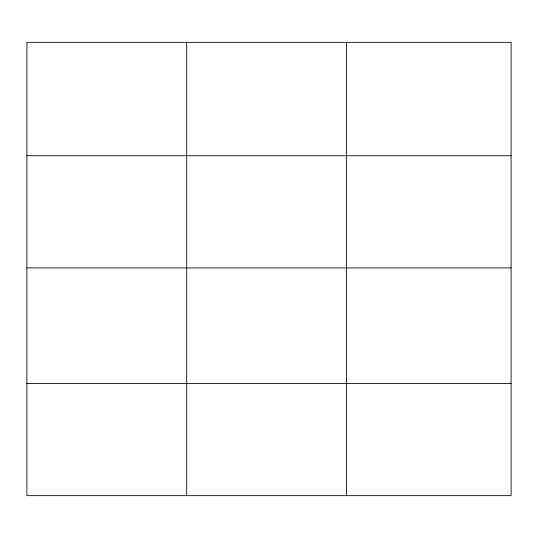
<?xml version="1.0" encoding="UTF-8"?>
<svg xmlns="http://www.w3.org/2000/svg" width="538" height="538" viewBox="0 0 538 538"><rect width="100%" height="100%" fill="white"/><g stroke="black" fill="none" stroke-linecap="round" stroke-linejoin="round"><path stroke-width="0.81" d="M511.1 267.911L511.1 42.341L26.9 42.341L26.9 495.659L511.1 495.659L511.1 267.911L26.9 267.911M26.9 155.731L511.1 155.731M26.9 383.48L511.1 383.48M346.472 42.341L346.472 495.659M186.686 42.341L186.686 495.659"/></g></svg>
